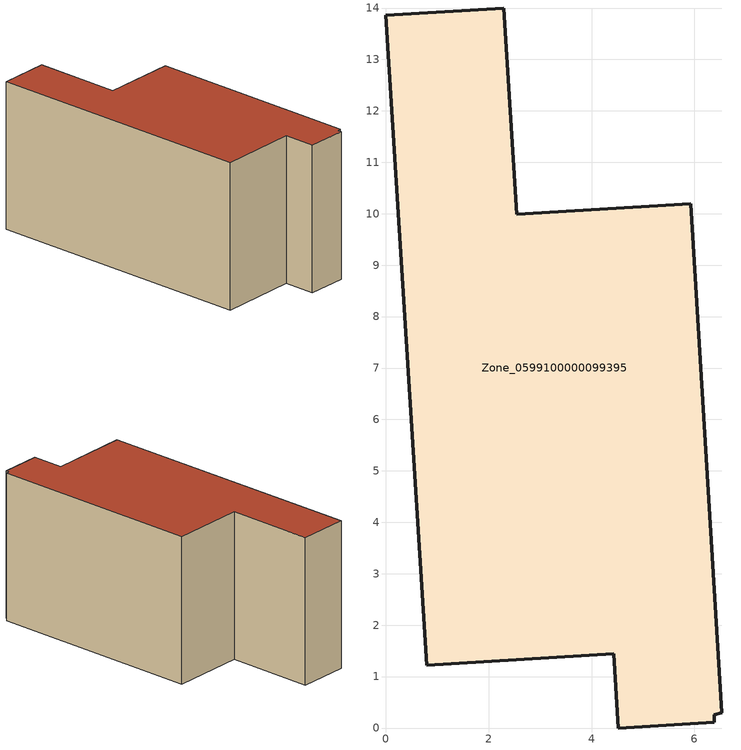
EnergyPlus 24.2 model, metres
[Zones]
Zone_0599100000099395
 floor ground (C_G): 2.54,9.99 5.93,10.19 6.53,0.29 6.38,0.26 6.39,0.11 4.52,0 4.43,1.44 0.79,1.22 0,13.86 2.29,14 z0
 wall outside (C_F): 2.29,14 0,13.86 0.79,1.22 4.43,1.44 4.52,0 6.39,0.11 6.38,0.26 6.53,0.29 5.93,10.19 2.54,9.99 2.29,14 z0:6.9
 roof outside (C_R): 4.52,0 6.39,0.11 6.38,0.26 6.53,0.29 5.93,10.19 2.54,9.99 2.29,14 0,13.86 0.79,1.22 4.43,1.44 z6.9
[BUILDING]
Pand.0599100000099395: North Axis=0; Terrain=City; Loads Convergence Tolerance Value=0.04; Temperature Convergence Tolerance Value=0.4; Solar Distribution=FullExterior; Maximum Number of Warmup Days=25; Minimum Number of Warmup Days=1
[Site:Location]
Rotterdam.The.Hague.AP_ZH_NLD Design_Conditions: Latitude=51.96; Longitude=4.45; Time Zone=1; Elevation=-4.5
[SITE:GROUNDTEMPERATURE:BUILDINGSURFACE]
18, 18, 18, 18, 18, 18, 18, 18, 18, 18, 18, 18
[MATERIAL] Thermal Absorptance=0.9; Solar Absorptance=0.7; Visible Absorptance=0.7
Name | Roughness | Thickness | Conductivity | Density | Specific Heat
G.TC.1975-1991 | MediumSmooth | 0.15 | 0.288461 | 540 | 1210
F.TC.1975-1991 | Rough | 0.3 | 0.230769 | 1920 | 840
R.TC.1975-1991 | MediumRough | 0.2 | 0.153846 | 1500 | 1000
[CONSTRUCTION]
C_G: G.TC.1975-1991
C_F: F.TC.1975-1991
C_R: R.TC.1975-1991
[ZONE]
Zone_0599100000099395: Type=1; Multiplier=1; Ceiling Height=Autocalculate; Volume=Autocalculate; Floor Area=autocalculate; Part of Total Floor Area=Yes
[ZONEINFILTRATION:DESIGNFLOWRATE]
Infil_Zone_0599100000099395: Zone or ZoneList or Space or SpaceList=Zone_0599100000099395; Schedule=AlwaysOn; Design Flow Rate Calculation Method=Flow/Area; Flow Rate per Floor Area=0.003; Constant Term Coefficient=1; Temperature Term Coefficient=0; Velocity Term Coefficient=0; Velocity Squared Term Coefficient=0
[HVACTEMPLATE:ZONE:IDEALLOADSAIRSYSTEM]
Zone_0599100000099395: Maximum Heating Supply Air Temperature=50; Minimum Cooling Supply Air Temperature=13; Maximum Heating Supply Air Humidity Ratio=0.0156; Minimum Cooling Supply Air Humidity Ratio=0.0077; Heating Limit=NoLimit; Cooling Limit=NoLimit; Dehumidification Control Type=ConstantSensibleHeatRatio; Cooling Sensible Heat Ratio=0.7; Dehumidification Setpoint=60; Humidification Control Type=None; Humidification Setpoint=30; Outdoor Air Method=None; Outdoor Air Flow Rate per Person=0.00944; Outdoor Air Flow Rate per Zone Floor Area=0; Outdoor Air Flow Rate per Zone=0; Demand Controlled Ventilation Type=None; Outdoor Air Economizer Type=NoEconomizer; Heat Recovery Type=None; Sensible Heat Recovery Effectiveness=0.7; Latent Heat Recovery Effectiveness=0.65
[ZONECONTROL:THERMOSTAT]
ThermostatControl_Zone_0599100000099395: Zone or ZoneList=Zone_0599100000099395; Control Type Schedule=DualSetpointControlType; Control 1=Thermostat_Zone_0599100000099395; Temperature Difference Between Cutout And Setpoint=0
[THERMOSTATSETPOINT:DUALSETPOINT]
Thermostat_Zone_0599100000099395: Heating Setpoint Temperature Schedule=HeatingSetpoint_Zone_0599100000099395; Cooling Setpoint Temperature Schedule=CoolingSetpoint_Zone_0599100000099395
[SCHEDULE:COMPACT]
HeatingSetpoint_Zone_0599100000099395: Through: 12/31, For: AllDays, Until: 24:00, 21
CoolingSetpoint_Zone_0599100000099395: Through: 12/31, For: AllDays, Until: 24:00, 24
DualSetpointControlType: Through: 12/31, For: AllDays, Until: 24:00, 4
AlwaysOn: Through: 12/31, For: AllDays, Until: 24:00, 1
